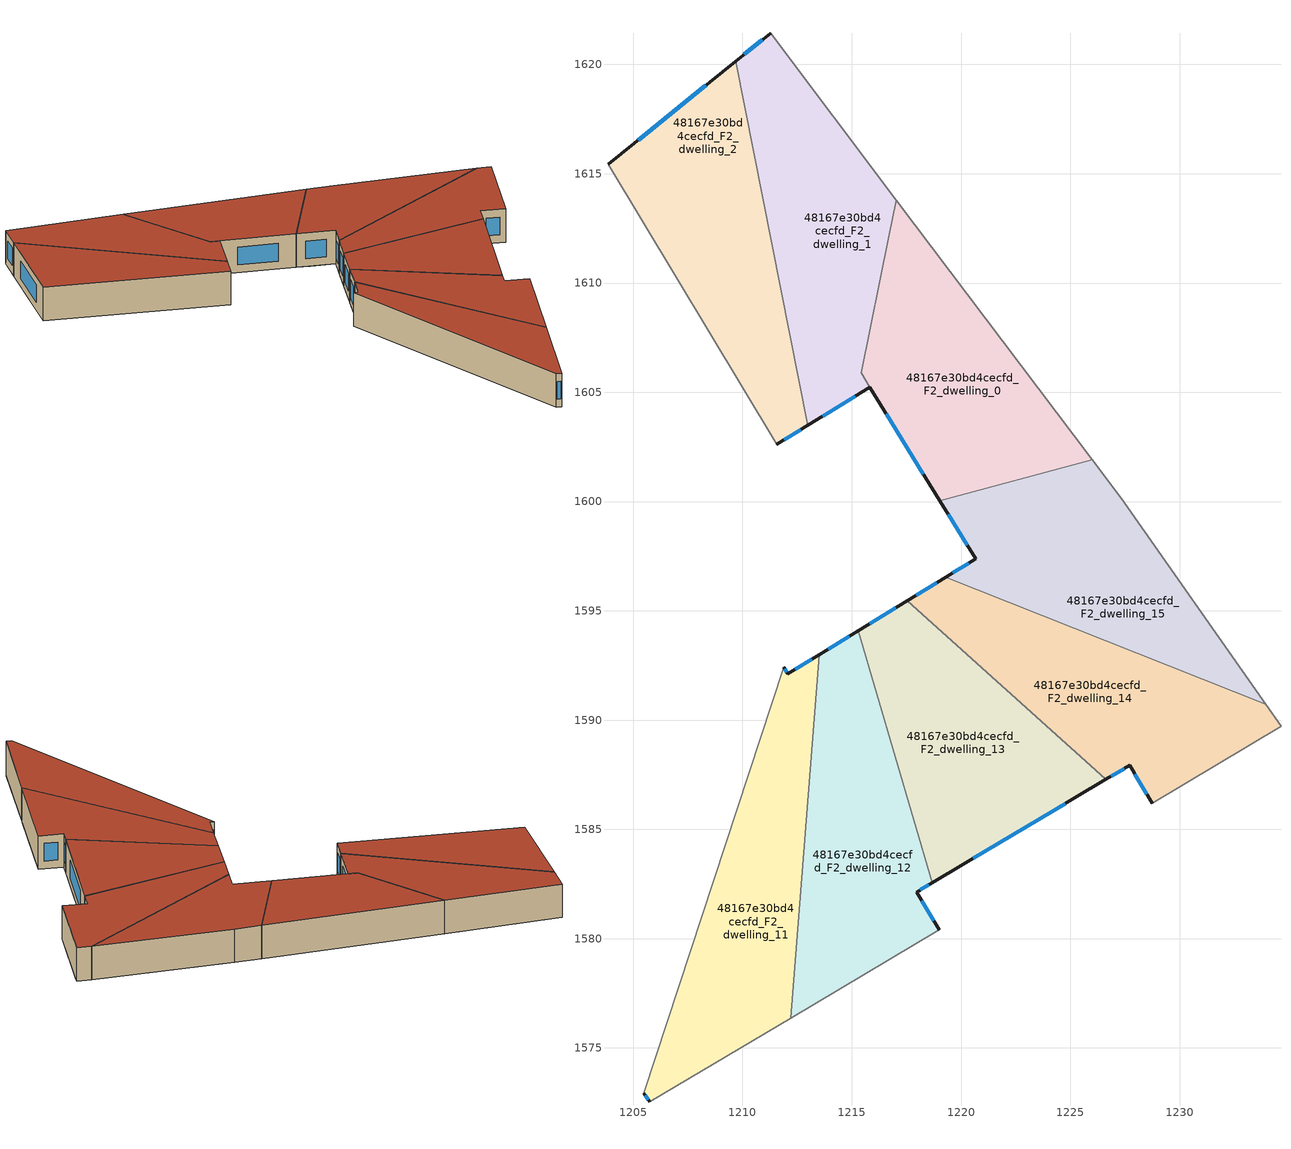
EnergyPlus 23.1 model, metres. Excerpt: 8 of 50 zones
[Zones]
48167e30bd4cecfd_F2_dwelling_0
 floor to 48167e30bd4cecfd_F1_dwelling_1 (EU_floor_Construction): 1217.04,1613.8 1219.37,1610.7 1216.45,1604.22 1215.43,1605.89 z6
 floor adiabatic (EU_floor_Construction): 1219.37,1610.7 1226,1601.9 1219.03,1600.04 1216.45,1604.22 z6
 wall outside (EU_wall_Construction): 1215.83,1605.24 1219.03,1600.04 z6:9
 wall adiabatic (EU_wall_Construction): 1226,1601.9 1217.04,1613.8 z6:9
 wall to 48167e30bd4cecfd_F2_dwelling_15 (EU_wall_Construction): 1219.03,1600.04 1226,1601.9 z6:9
 wall to 48167e30bd4cecfd_F2_dwelling_1 (EU_wall_Construction): 1216.7,1612.11 1215.43,1605.89 1215.83,1605.24 / 1217.04,1613.8 1216.7,1612.12 z6:9
 window (EU_Window_Construction): 1216.58,1604.02 1218.28,1601.26 z6.7:8.3
 roof outside (EU_roof_Construction): 1226,1601.9 1217.04,1613.8 1215.43,1605.89 1219.03,1600.04 z9
48167e30bd4cecfd_F2_dwelling_1
 floor to 48167e30bd4cecfd_F1_dwelling_1 (EU_floor_Construction): 1211.62,1621 1217.04,1613.8 1215.43,1605.89 1215.83,1605.24 1213.42,1603.76 z6
 floor to 48167e30bd4cecfd_F1_dwelling_2 (EU_floor_Construction): 1211.62,1621 1213.42,1603.76 1213,1603.5 1209.7,1620.16 1211.29,1621.44 z6
 wall outside (EU_wall_Construction): 1213,1603.5 1215.83,1605.24 / 1211.29,1621.44 1209.7,1620.16 z6:9
 wall to 48167e30bd4cecfd_F2_dwelling_2 (EU_wall_Construction): 1209.7,1620.16 1213,1603.5 z6:9
 wall adiabatic (EU_wall_Construction): 1217.04,1613.8 1211.29,1621.44 z6:9
 window (EU_Window_Construction): 1213.66,1603.91 1215.16,1604.83 / 1210.91,1621.14 1210.07,1620.46 z6.7:8.3
 roof outside (EU_roof_Construction): 1215.83,1605.24 1215.43,1605.89 1217.04,1613.8 1211.29,1621.44 1209.7,1620.16 1213,1603.5 z9
48167e30bd4cecfd_F2_dwelling_11
 floor to 48167e30bd4cecfd_F1_dwelling_12 (EU_floor_Construction): 1213.51,1592.99 1212.21,1576.37 1205.94,1572.63 1211.98,1592.27 1212.08,1592.12 z6
 floor to 48167e30bd4cecfd_F1_dwelling_11 (EU_floor_Construction): 1211.89,1592.42 1211.98,1592.27 1205.94,1572.63 1205.76,1572.53 1205.49,1572.92 z6
 wall outside (EU_wall_Construction): 1213.51,1593 1212.08,1592.12 1211.9,1592.42 / 1205.49,1572.92 1205.76,1572.53 z6:9
 wall to 48167e30bd4cecfd_F2_dwelling_10 (EU_wall_Construction): 1211.9,1592.42 1205.49,1572.92 z6:9
 wall to 48167e30bd4cecfd_F2_dwelling_12 (EU_wall_Construction): 1212.21,1576.37 1213.51,1593 z6:9
 wall adiabatic (EU_wall_Construction): 1205.76,1572.53 1212.21,1576.37 z6:9
 window (EU_Window_Construction): 1212.04,1592.19 1211.94,1592.35 / 1213.17,1592.79 1212.41,1592.32 / 1205.55,1572.83 1205.69,1572.62 z6.7:8.3
 roof outside (EU_roof_Construction): 1212.21,1576.37 1213.51,1593 1212.08,1592.12 1211.9,1592.42 1205.49,1572.92 1205.76,1572.53 z9
48167e30bd4cecfd_F2_dwelling_12
 floor to 48167e30bd4cecfd_F1_dwelling_13 (EU_floor_Construction): 1215.25,1594.06 1218.52,1582.46 1217.96,1582.13 1219,1580.4 1212.47,1576.52 1213.58,1593.04 z6
 floor to 48167e30bd4cecfd_F1_dwelling_12 (EU_floor_Construction): 1213.58,1593.04 1212.47,1576.52 1212.21,1576.37 1213.51,1592.99 z6
 floor to 48167e30bd4cecfd_F1_dwelling_14 (EU_floor_Construction): 1215.3,1594.09 1218.69,1582.56 1218.52,1582.46 1215.25,1594.06 z6
 wall outside (EU_wall_Construction): 1215.3,1594.09 1213.51,1593 / 1219,1580.4 1217.96,1582.13 1218.69,1582.56 z6:9
 wall adiabatic (EU_wall_Construction): 1212.21,1576.37 1219,1580.4 z6:9
 wall to 48167e30bd4cecfd_F2_dwelling_13 (EU_wall_Construction): 1218.69,1582.56 1215.3,1594.09 z6:9
 window (EU_Window_Construction): 1214.88,1593.83 1213.93,1593.25 / 1218.13,1582.23 1218.52,1582.46 / 1218.75,1580.81 1218.21,1581.73 z6.7:8.3
 roof outside (EU_roof_Construction): 1219,1580.4 1217.96,1582.13 1218.69,1582.56 1215.3,1594.09 1213.51,1593 1212.21,1576.37 z9
48167e30bd4cecfd_F2_dwelling_13
 floor to 48167e30bd4cecfd_F1_dwelling_14 (EU_floor_Construction): 1225.99,1586.91 1218.69,1582.56 1215.3,1594.09 1217.36,1595.35 z6
 floor to 48167e30bd4cecfd_F1_dwelling_15 (EU_floor_Construction): 1226.62,1587.29 1225.99,1586.91 1217.36,1595.35 1217.53,1595.46 z6
 wall outside (EU_wall_Construction): 1217.53,1595.46 1215.3,1594.09 / 1218.69,1582.56 1226.62,1587.29 z6:9
 wall to 48167e30bd4cecfd_F2_dwelling_14 (EU_wall_Construction): 1226.62,1587.29 1217.53,1595.46 z6:9
 window (EU_Window_Construction): 1217.01,1595.14 1215.82,1594.41 / 1220.55,1583.67 1224.76,1586.18 z6.7:8.3
 roof outside (EU_roof_Construction): 1226.62,1587.29 1217.53,1595.46 1215.3,1594.09 1218.69,1582.56 z9
48167e30bd4cecfd_F2_dwelling_14
 floor to 48167e30bd4cecfd_F1_dwelling_15 (EU_floor_Construction): 1234.35,1589.54 1228.75,1586.2 1227.72,1587.94 1226.62,1587.29 1217.53,1595.46 1219.06,1596.39 z6
 floor to 48167e30bd4cecfd_F1_dwelling_16 (EU_floor_Construction): 1233.93,1590.72 1234.64,1589.71 1234.35,1589.54 1219.06,1596.39 1219.31,1596.54 z6
 wall outside (EU_wall_Construction): 1219.31,1596.54 1217.53,1595.46 / 1226.62,1587.29 1227.72,1587.94 1228.75,1586.2 z6:9
 wall to 48167e30bd4cecfd_F2_dwelling_15 (EU_wall_Construction): 1233.93,1590.72 1219.31,1596.54 z6:9
 wall adiabatic (EU_wall_Construction): 1228.75,1586.2 1234.64,1589.71 1233.93,1590.72 z6:9
 window (EU_Window_Construction): 1218.89,1596.29 1217.95,1595.71 / 1227.96,1587.53 1228.51,1586.61 / 1226.88,1587.44 1227.46,1587.78 z6.7:8.3
 roof outside (EU_roof_Construction): 1234.64,1589.71 1233.93,1590.72 1219.31,1596.54 1217.53,1595.46 1226.62,1587.29 1227.72,1587.94 1228.75,1586.2 z9
48167e30bd4cecfd_F2_dwelling_15
 floor to 48167e30bd4cecfd_F1_dwelling_16 (EU_floor_Construction): 1227.7,1599.61 1233.93,1590.72 1219.31,1596.54 1220.67,1597.38 1219.63,1599.06 z6
 floor to 48167e30bd4cecfd_F1_dwelling_0 (EU_floor_Construction): 1226,1601.9 1227.33,1600.14 1227.7,1599.61 1219.63,1599.06 1219.03,1600.04 z6
 wall outside (EU_wall_Construction): 1219.03,1600.04 1220.67,1597.38 1219.31,1596.54 z6:9
 wall adiabatic (EU_wall_Construction): 1233.93,1590.72 1227.33,1600.14 1226,1601.9 z6:9
 window (EU_Window_Construction): 1220.35,1597.18 1219.63,1596.74 / 1219.42,1599.41 1220.29,1598 z6.7:8.3
 roof outside (EU_roof_Construction): 1233.93,1590.72 1227.33,1600.14 1226,1601.9 1219.03,1600.04 1220.67,1597.38 1219.31,1596.54 z9
48167e30bd4cecfd_F2_dwelling_2
 floor to 48167e30bd4cecfd_F1_dwelling_2 (EU_floor_Construction): 1209.7,1620.16 1213,1603.5 1212.12,1602.96 1206.04,1617.2 z6
 floor to 48167e30bd4cecfd_F1_dwelling_3 (EU_floor_Construction): 1206.04,1617.2 1212.12,1602.96 1211.57,1602.63 1203.85,1615.42 z6
 wall outside (EU_wall_Construction): 1211.57,1602.63 1213,1603.5 / 1209.7,1620.16 1203.85,1615.42 z6:9
 wall to 48167e30bd4cecfd_F2_dwelling_3 (EU_wall_Construction): 1203.85,1615.42 1211.57,1602.63 z6:9
 window (EU_Window_Construction): 1211.9,1602.83 1212.66,1603.3 / 1208.32,1619.04 1205.22,1616.53 z6.7:8.3
 roof outside (EU_roof_Construction): 1213,1603.5 1209.7,1620.16 1203.85,1615.42 1211.57,1602.63 z9
[Building]
EU S2 Campaign: North Axis=0; Terrain=City; Solar Distribution=FullExterior
[Site:Location]
Budapest.Ferenc.Liszt.Intl.AP: Latitude=47.437; Longitude=19.256; Time Zone=1; Elevation=185
[SizingPeriod:WeatherFileDays]
AnnualSizingPeriod: Begin Month=1; Begin Day of Month=1; End Month=12; End Day of Month=31; Day of Week for Start Day=Monday; Use Weather File Daylight Saving Period=No; Use Weather File Rain and Snow Indicators=No
[MATERIAL]
EU_InternalMass_Material: Roughness=MediumRough; Thickness=0.1; Conductivity=1; Density=1800; Specific Heat=900; Thermal Absorptance=0.9; Solar Absorptance=0.7; Visible Absorptance=0.7
[MATERIAL:NOMASS] Roughness=MediumRough; Thermal Absorptance=0.9; Solar Absorptance=0.7; Visible Absorptance=0.7
Name | Thermal Resistance
EU_wall_NoMass | 0.832559
EU_roof_NoMass | 1.39638
EU_floor_NoMass | 0.872794
[WINDOWMATERIAL:SIMPLEGLAZINGSYSTEM]
EU_Window_SimpleGlazing: UFactor=2.79869; Solar Heat Gain Coefficient=0.75; Visible Transmittance=0.75
[CONSTRUCTION]
EU_wall_Construction: EU_wall_NoMass
EU_roof_Construction: EU_roof_NoMass
EU_floor_Construction: EU_floor_NoMass
EU_Window_Construction: EU_Window_SimpleGlazing
EU_InternalMass_Construction: EU_InternalMass_Material
[ZONE] Type=1; Multiplier=1; Ceiling Height=autocalculate; Floor Area=autocalculate; Part of Total Floor Area=Yes
Name | Volume
48167e30bd4cecfd_F2_dwelling_0 | 206.419
48167e30bd4cecfd_F2_dwelling_1 | 208.096
48167e30bd4cecfd_F2_dwelling_11 | 207.223
48167e30bd4cecfd_F2_dwelling_12; 48167e30bd4cecfd_F2_dwelling_14 | 207.24
48167e30bd4cecfd_F2_dwelling_13 | 207.235
48167e30bd4cecfd_F2_dwelling_15 | 207.253
48167e30bd4cecfd_F2_dwelling_2 | 207.205
[INTERNALMASS] Construction=EU_InternalMass_Construction
Name | Zone or ZoneList | Surface Area
48167e30bd4cecfd_F2_dwelling_0_EU_InternalMass | 48167e30bd4cecfd_F2_dwelling_0 | 68.8092
48167e30bd4cecfd_F2_dwelling_1_EU_InternalMass | 48167e30bd4cecfd_F2_dwelling_1 | 69.3632
48167e30bd4cecfd_F2_dwelling_2_EU_InternalMass | 48167e30bd4cecfd_F2_dwelling_2 | 69.0683
48167e30bd4cecfd_F2_dwelling_11_EU_InternalMass | 48167e30bd4cecfd_F2_dwelling_11 | 69.0746
48167e30bd4cecfd_F2_dwelling_12_EU_InternalMass | 48167e30bd4cecfd_F2_dwelling_12 | 69.0798
48167e30bd4cecfd_F2_dwelling_13_EU_InternalMass | 48167e30bd4cecfd_F2_dwelling_13 | 69.0785
48167e30bd4cecfd_F2_dwelling_14_EU_InternalMass | 48167e30bd4cecfd_F2_dwelling_14 | 69.0797
48167e30bd4cecfd_F2_dwelling_15_EU_InternalMass | 48167e30bd4cecfd_F2_dwelling_15 | 69.0844
[OTHEREQUIPMENT] Fuel Type=Electricity; Design Level Calculation Method=Watts/Area; Power per Zone Floor Area=1; Fraction Latent=0; Fraction Radiant=0; Fraction Lost=0; Carbon Dioxide Generation Rate=0; EndUse Subcategory=EU_Step8_InternalGains
Name | Zone or ZoneList or Space or SpaceList | Schedule
EU_Step8_InternalGain_48167e30bd4cecfd_F2_dwelling_0_f000 | 48167e30bd4cecfd_F2_dwelling_0 | EU_Step8_GainSchedule_48167e30bd4cecfd_F2_dwelling_0_f000
EU_Step8_InternalGain_48167e30bd4cecfd_F2_dwelling_1_f000 | 48167e30bd4cecfd_F2_dwelling_1 | EU_Step8_GainSchedule_48167e30bd4cecfd_F2_dwelling_1_f000
EU_Step8_InternalGain_48167e30bd4cecfd_F2_dwelling_2_f000 | 48167e30bd4cecfd_F2_dwelling_2 | EU_Step8_GainSchedule_48167e30bd4cecfd_F2_dwelling_2_f000
EU_Step8_InternalGain_48167e30bd4cecfd_F2_dwelling_11_f000 | 48167e30bd4cecfd_F2_dwelling_11 | EU_Step8_GainSchedule_48167e30bd4cecfd_F2_dwelling_11_f000
EU_Step8_InternalGain_48167e30bd4cecfd_F2_dwelling_12_f000 | 48167e30bd4cecfd_F2_dwelling_12 | EU_Step8_GainSchedule_48167e30bd4cecfd_F2_dwelling_12_f000
EU_Step8_InternalGain_48167e30bd4cecfd_F2_dwelling_13_f000 | 48167e30bd4cecfd_F2_dwelling_13 | EU_Step8_GainSchedule_48167e30bd4cecfd_F2_dwelling_13_f000
EU_Step8_InternalGain_48167e30bd4cecfd_F2_dwelling_14_f000 | 48167e30bd4cecfd_F2_dwelling_14 | EU_Step8_GainSchedule_48167e30bd4cecfd_F2_dwelling_14_f000
EU_Step8_InternalGain_48167e30bd4cecfd_F2_dwelling_15_f000 | 48167e30bd4cecfd_F2_dwelling_15 | EU_Step8_GainSchedule_48167e30bd4cecfd_F2_dwelling_15_f000
[ZONEVENTILATION:DESIGNFLOWRATE] Schedule=EU_AlwaysOn; Design Flow Rate Calculation Method=AirChanges/Hour; Air Changes per Hour=0.475469; Ventilation Type=Natural; Fan Pressure Rise=0; Fan Total Efficiency=1; Constant Term Coefficient=1; Temperature Term Coefficient=0; Velocity Term Coefficient=0; Velocity Squared Term Coefficient=0; Minimum Indoor Temperature=-100; Maximum Indoor Temperature=100; Delta Temperature=-100; Minimum Outdoor Temperature=-100; Maximum Outdoor Temperature=100; Maximum Wind Speed=40
Name | Zone or ZoneList or Space or SpaceList
EU_ConstantAir_48167e30bd4cecfd_F2_dwelling_0 | 48167e30bd4cecfd_F2_dwelling_0
EU_ConstantAir_48167e30bd4cecfd_F2_dwelling_1 | 48167e30bd4cecfd_F2_dwelling_1
EU_ConstantAir_48167e30bd4cecfd_F2_dwelling_2 | 48167e30bd4cecfd_F2_dwelling_2
EU_ConstantAir_48167e30bd4cecfd_F2_dwelling_11 | 48167e30bd4cecfd_F2_dwelling_11
EU_ConstantAir_48167e30bd4cecfd_F2_dwelling_12 | 48167e30bd4cecfd_F2_dwelling_12
EU_ConstantAir_48167e30bd4cecfd_F2_dwelling_13 | 48167e30bd4cecfd_F2_dwelling_13
EU_ConstantAir_48167e30bd4cecfd_F2_dwelling_14 | 48167e30bd4cecfd_F2_dwelling_14
EU_ConstantAir_48167e30bd4cecfd_F2_dwelling_15 | 48167e30bd4cecfd_F2_dwelling_15
[HVACTEMPLATE:ZONE:IDEALLOADSAIRSYSTEM] System Availability Schedule=EU_AlwaysOn; Maximum Heating Supply Air Temperature=50; Minimum Cooling Supply Air Temperature=13; Maximum Heating Supply Air Humidity Ratio=0.0156; Minimum Cooling Supply Air Humidity Ratio=0.0077; Heating Limit=NoLimit; Cooling Limit=NoLimit; Heating Availability Schedule=EU_AlwaysOn; Cooling Availability Schedule=EU_CoolingOff; Dehumidification Control Type=ConstantSensibleHeatRatio; Cooling Sensible Heat Ratio=0.7; Dehumidification Setpoint=60; Humidification Control Type=None; Humidification Setpoint=30; Outdoor Air Method=None; Outdoor Air Flow Rate per Person=0.00944; Outdoor Air Flow Rate per Zone Floor Area=0; Outdoor Air Flow Rate per Zone=0; Demand Controlled Ventilation Type=None; Outdoor Air Economizer Type=NoEconomizer; Heat Recovery Type=None; Sensible Heat Recovery Effectiveness=0.7; Latent Heat Recovery Effectiveness=0.65
Name | Template Thermostat
48167e30bd4cecfd_F2_dwelling_0 | EU_HeatOnly_48167e30bd4cecfd_F2_dwelling_0
48167e30bd4cecfd_F2_dwelling_1 | EU_HeatOnly_48167e30bd4cecfd_F2_dwelling_1
48167e30bd4cecfd_F2_dwelling_2 | EU_HeatOnly_48167e30bd4cecfd_F2_dwelling_2
48167e30bd4cecfd_F2_dwelling_11 | EU_HeatOnly_48167e30bd4cecfd_F2_dwelling_11
48167e30bd4cecfd_F2_dwelling_12 | EU_HeatOnly_48167e30bd4cecfd_F2_dwelling_12
48167e30bd4cecfd_F2_dwelling_13 | EU_HeatOnly_48167e30bd4cecfd_F2_dwelling_13
48167e30bd4cecfd_F2_dwelling_14 | EU_HeatOnly_48167e30bd4cecfd_F2_dwelling_14
48167e30bd4cecfd_F2_dwelling_15 | EU_HeatOnly_48167e30bd4cecfd_F2_dwelling_15
[SIZING:ZONE] Zone Cooling Design Supply Air Temperature Input Method=SupplyAirTemperature; Zone Cooling Design Supply Air Temperature=13; Zone Heating Design Supply Air Temperature Input Method=SupplyAirTemperature; Zone Heating Design Supply Air Temperature=50; Zone Cooling Design Supply Air Humidity Ratio=0.008; Zone Heating Design Supply Air Humidity Ratio=0.008; Cooling Design Air Flow Method=DesignDay; Cooling Design Air Flow Rate=0; Cooling Minimum Air Flow per Zone Floor Area=0.000762; Cooling Minimum Air Flow=0; Cooling Minimum Air Flow Fraction=0.2; Heating Design Air Flow Method=DesignDay; Heating Design Air Flow Rate=0; Heating Maximum Air Flow per Zone Floor Area=0.002032; Heating Maximum Air Flow=0.141576; Heating Maximum Air Flow Fraction=0.3; Account for Dedicated Outdoor Air System=No; Dedicated Outdoor Air System Control Strategy=NeutralSupplyAir; Dedicated Outdoor Air Low Setpoint Temperature for Design=autosize; Dedicated Outdoor Air High Setpoint Temperature for Design=autosize; Zone Load Sizing Method=Sensible Load Only No Latent Load; Zone Latent Cooling Design Supply Air Humidity Ratio Input Method=HumidityRatioDifference; Zone Cooling Design Supply Air Humidity Ratio Difference=0.005; Zone Latent Heating Design Supply Air Humidity Ratio Input Method=HumidityRatioDifference; Zone Humidification Design Supply Air Humidity Ratio Difference=0.005
48167e30bd4cecfd_F2_dwelling_0; 48167e30bd4cecfd_F2_dwelling_1; 48167e30bd4cecfd_F2_dwelling_2; 48167e30bd4cecfd_F2_dwelling_11; 48167e30bd4cecfd_F2_dwelling_12; 48167e30bd4cecfd_F2_dwelling_13; 48167e30bd4cecfd_F2_dwelling_14; 48167e30bd4cecfd_F2_dwelling_15
[SCHEDULE:CONSTANT]
Name | Hourly Value
EU_AlwaysOn | 1
EU_CoolingOff | 0
[SCHEDULE:FILE] Column Number=1; Rows to Skip at Top=0; Number of Hours of Data=8760; Column Separator=Comma; Interpolate to Timestep=No; Minutes per Item=60; Adjust Schedule for Daylight Savings=Yes
Name | File
EU_Step8_GainSchedule_48167e30bd4cecfd_F2_dwelling_0_f000 | ../../schedules/48167e30bd4cecfd/48167e30bd4cecfd_F2_dwelling_0_f000_gain.csv
EU_Step8_GainSchedule_48167e30bd4cecfd_F2_dwelling_1_f000 | ../../schedules/48167e30bd4cecfd/48167e30bd4cecfd_F2_dwelling_1_f000_gain.csv
EU_Step8_GainSchedule_48167e30bd4cecfd_F2_dwelling_2_f000 | ../../schedules/48167e30bd4cecfd/48167e30bd4cecfd_F2_dwelling_2_f000_gain.csv
EU_Step8_GainSchedule_48167e30bd4cecfd_F2_dwelling_11_f000 | ../../schedules/48167e30bd4cecfd/48167e30bd4cecfd_F2_dwelling_11_f000_gain.csv
EU_Step8_GainSchedule_48167e30bd4cecfd_F2_dwelling_12_f000 | ../../schedules/48167e30bd4cecfd/48167e30bd4cecfd_F2_dwelling_12_f000_gain.csv
EU_Step8_GainSchedule_48167e30bd4cecfd_F2_dwelling_13_f000 | ../../schedules/48167e30bd4cecfd/48167e30bd4cecfd_F2_dwelling_13_f000_gain.csv
EU_Step8_GainSchedule_48167e30bd4cecfd_F2_dwelling_14_f000 | ../../schedules/48167e30bd4cecfd/48167e30bd4cecfd_F2_dwelling_14_f000_gain.csv
EU_Step8_GainSchedule_48167e30bd4cecfd_F2_dwelling_15_f000 | ../../schedules/48167e30bd4cecfd/48167e30bd4cecfd_F2_dwelling_15_f000_gain.csv
